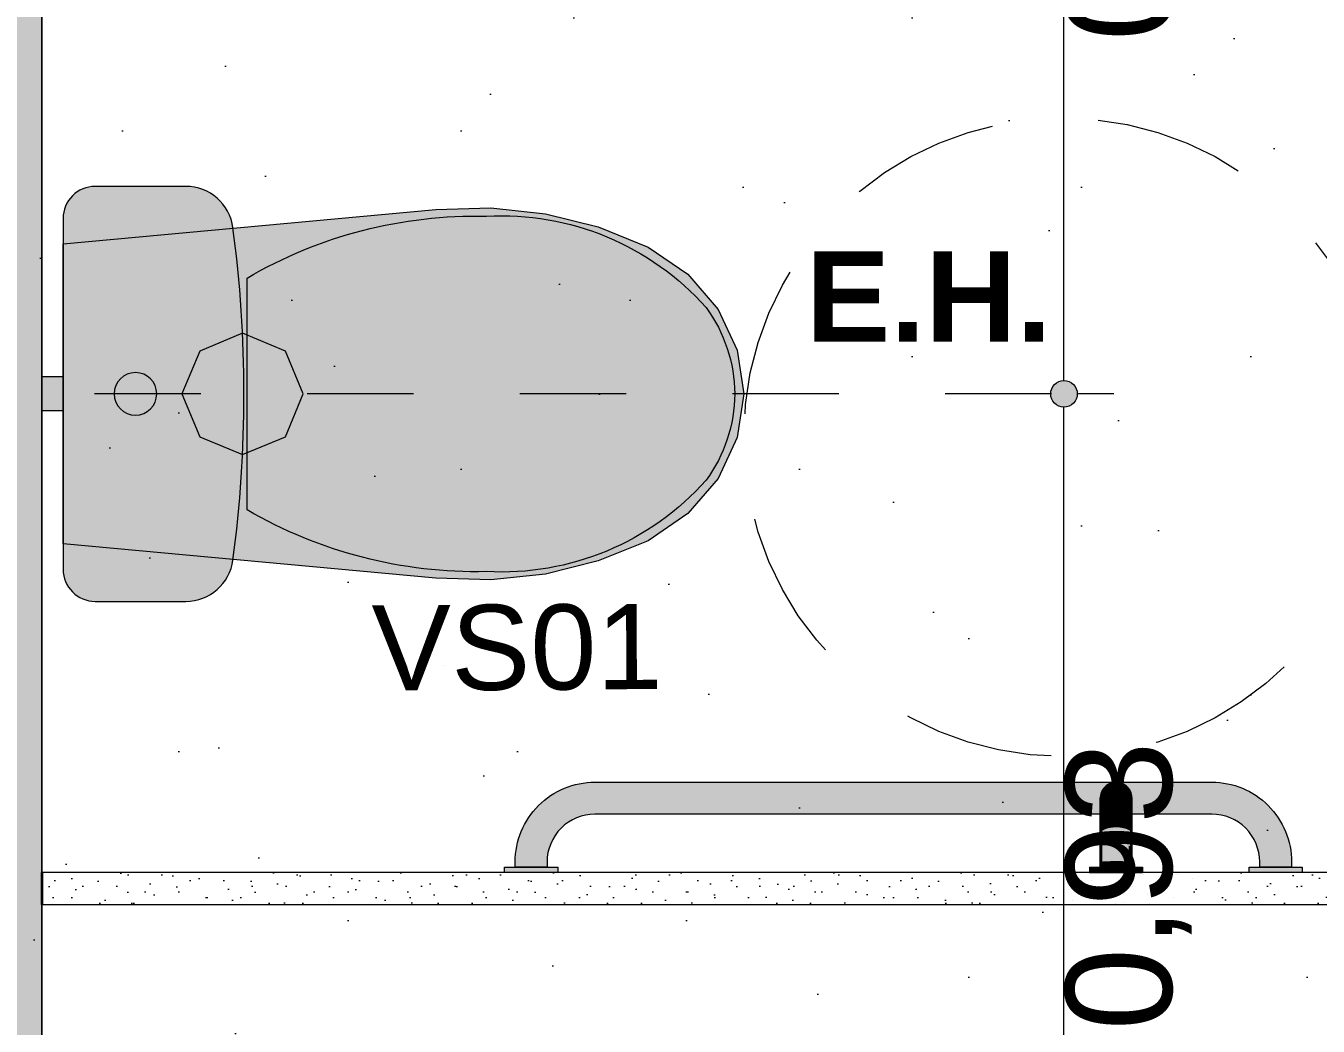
# Model space of a CAD drawing. Header units: metres. Extents: x -77.1 to 22, y -70.6 to -27.7.
# Drawn here: x -66.329 to -65.114, y -35.715 to -34.774 of the extents above; entities that cross this region are included whole.
import ezdxf

# ---------------------------------------------------------------- set-up
doc = ezdxf.new("R2010")
doc.units = ezdxf.units.M
doc.header["$MEASUREMENT"] = 0
doc.linetypes.add('Dashed', pattern=[0.07, 0.045, -0.025])
doc.linetypes.add('Hidden Line (2)', pattern=[0.195611, 0.141111, -0.0545])
for name, color, linetype in [('COTAS EXECUTIVO.EXEC', 7, 'Continuous'), ('NOTAS BANCADAS', 7, 'Continuous'), ('PAREDE CONSTRUIR', 7, 'Continuous')]:
    doc.layers.add(name, color=color, linetype=linetype)
for name, color, linetype, lineweight, true_color in [('COTAS EXECUTIVO.EXEC_Caneta_No__167', 7, 'Continuous', 13, 0x0035d5), ('COTAS EXECUTIVO.EXEC_Caneta_No__25', 7, 'Continuous', 13, 0x982312), ('EIXO HIDRÁULICO - Executivo.EXEC_Caneta_No__167', 7, 'Continuous', 13, 0x0035d5), ('LAJES.EST_Caneta_No__18', 7, 'Continuous', 0, 0xdfdfdf), ('LOUCAS-METAIS.ARQ_Caneta_No__13', 7, 'Continuous', 0, 0xaaaaaa), ('LOUCAS-METAIS.ARQ_Caneta_No__18', 7, 'Continuous', 0, 0xdfdfdf), ('PAREDE.ARQ_Caneta_No__97', 7, 'Continuous', 5, 0x6b6b6b), ('ZONA_Caneta_No__56', 7, 'Continuous', 0, 0xffe495)]:
    doc.layers.add(name, color=color, linetype=linetype, lineweight=lineweight, true_color=true_color)
for name, color, linetype, lineweight in [('LAJES.EST_Caneta_No__96', 252, 'Continuous', 0), ('LOUCAS-METAIS.ARQ_Caneta_No__96', 252, 'Continuous', 0), ('NOTAS BANCADAS_Caneta_No__99', 7, 'Continuous', 20), ('PAREDE CONSTRUIR_Caneta_No__241', 7, 'Continuous', 13), ('PAREDE.ARQ_Caneta_No__1', 7, 'Continuous', 35), ('PAREDE.ARQ_Caneta_No__241', 7, 'Continuous', 13)]:
    doc.layers.add(name, color=color, linetype=linetype, lineweight=lineweight)
doc.styles.add('ESTILO_GERADO_1', font='arial.ttf')
doc.styles.add('ESTILO_GERADO_2', font='arial.ttf')
doc.dimstyles.new('ESTILO_GERADO__1', dxfattribs={"dimtxt": 0.1, "dimasz": 0.0475, "dimexe": 0.18, "dimexo": 0.1, "dimgap": 0, "dimtad": 1, "dimtih": 1, "dimtoh": 1, "dimzin": 0, "dimdsep": 46, "dimtxsty": 'ESTILO_GERADO_1', "dimblk": 'ARROWHEAD_11', "dimblk1": 'ARROWHEAD_11', "dimblk2": 'ARROWHEAD_11', "dimcen": 0.09, "dimclrd": 256, "dimclre": 256, "dimclrt": 256, "dimadec": 0, "dimazin": 0, "dimtfac": 1, "dimtdec": 4, "dimtmove": 0, "dimatfit": 3, "dimfxl": 0, "dimtolj": 1, "dimtzin": 0, "dimarcsym": 0})
doc.dimstyles.new('ESTILO_GERADO__10', dxfattribs={"dimtxt": 0.1, "dimasz": 0.0475, "dimexe": 0.18, "dimexo": 0.1, "dimgap": 0, "dimtad": 3, "dimzin": 0, "dimdsep": 46, "dimtxsty": 'ESTILO_GERADO_1', "dimblk": 'ARROWHEAD_11', "dimblk1": 'ARROWHEAD_11', "dimblk2": 'ARROWHEAD_11', "dimcen": 0.09, "dimclrd": 256, "dimclre": 256, "dimclrt": 256, "dimadec": 0, "dimazin": 0, "dimtfac": 1, "dimtdec": 4, "dimtmove": 0, "dimatfit": 3, "dimfxl": 0, "dimtolj": 1, "dimtzin": 0, "dimarcsym": 0})
doc.dimstyles.new('ESTILO_GERADO__2', dxfattribs={"dimtxt": 0.1, "dimasz": 0.0475, "dimexe": 0.18, "dimexo": 0.1, "dimgap": 0, "dimtad": 1, "dimzin": 0, "dimdsep": 46, "dimtxsty": 'ESTILO_GERADO_1', "dimblk": 'ARROWHEAD_11', "dimblk1": 'ARROWHEAD_11', "dimblk2": 'ARROWHEAD_11', "dimcen": 0.09, "dimclrd": 256, "dimclre": 256, "dimclrt": 256, "dimadec": 0, "dimazin": 0, "dimtfac": 1, "dimtdec": 4, "dimtmove": 0, "dimatfit": 3, "dimfxl": 0, "dimtolj": 1, "dimtzin": 0, "dimarcsym": 0})
doc.dimstyles.new('ESTILO_GERADO__25', dxfattribs={"dimtxt": 0.1, "dimasz": 0.0475, "dimexe": 0.18, "dimexo": 1.123416, "dimgap": 0, "dimtad": 1, "dimzin": 0, "dimdsep": 46, "dimtxsty": 'ESTILO_GERADO_1', "dimblk": 'ARROWHEAD_11', "dimblk1": 'ARROWHEAD_11', "dimblk2": 'ARROWHEAD_11', "dimcen": 0.09, "dimclrd": 256, "dimclre": 256, "dimclrt": 256, "dimadec": 0, "dimazin": 0, "dimtfac": 1, "dimtdec": 4, "dimtmove": 0, "dimatfit": 3, "dimfxl": 0, "dimtolj": 1, "dimtzin": 0, "dimarcsym": 0})

# ---------------------------------------------------------------- blocks, each defined once
blk = doc.blocks.new('Vaso Sanitário Acessível 27')
at = {"layer": 'LOUCAS-METAIS.ARQ_Caneta_No__18', "linetype": 'Continuous', "lineweight": 0, "true_color": 0xdfdfdf}
for points in [[(-0.0113, -0.02), (0, -0.02), (0, 0), (-0.0113, 0)], [(0, -0.02), (0.0113, -0.02), (0.0113, 0), (0, 0)], [(0.0113, -0.02), (0.016, -0.02), (0.016, 0), (0.0113, 0)], [(-0.016, -0.02), (-0.0113, -0.02), (-0.0113, 0), (-0.016, 0)], [(0.165, -0.02), (-0.165, -0.02, 0.414214), (-0.195, -0.05), (-0.195, -0.1354, 0.375967), (-0.1562, -0.1797, 0.066259), (0.1562, -0.1797, 0.375967), (0.195, -0.1354), (0.195, -0.05, 0.414214)], [(-0.1694, -0.4734), (-0.157, -0.5232), (-0.138, -0.5701), (-0.1124, -0.6073), (-0.0794, -0.6358), (-0.041, -0.6538), (0, -0.66), (0.041, -0.6538), (0.0794, -0.6358), (0.1124, -0.6073), (0.138, -0.5701), (0.157, -0.5232), (0.1694, -0.4734), (0.1749, -0.4221), (0.1733, -0.3704), (0.141, -0.02), (-0.141, -0.02), (-0.1733, -0.3704), (-0.1749, -0.4221)]]:
    blk.add_hatch(color=254, dxfattribs=at).paths.add_polyline_path(points)
at = {"layer": 'LOUCAS-METAIS.ARQ_Caneta_No__13', "color": 253, "linetype": 'Continuous', "lineweight": 0, "true_color": 0xaaaaaa}
for p, q in [((-0.0113, 0), (0, 0)), ((0, 0), (0.0113, 0)), ((0.0113, 0), (0.016, 0)), ((0.016, -0.02), (0.016, 0)), ((-0.016, 0), (-0.0113, 0)), ((-0.016, -0.02), (-0.016, 0)), ((-0.016, -0.02), (-0.0113, -0.02)), ((-0.0113, -0.02), (0, -0.02)), ((0, -0.02), (0.0113, -0.02)), ((0.0113, -0.02), (0.016, -0.02)), ((-0.0403, -0.1484), (0, -0.1317)), ((0, -0.1317), (0.0403, -0.1484)), ((-0.057, -0.1887), (-0.0403, -0.1484)), ((0.0403, -0.1484), (0.057, -0.1887)), ((0, -0.193), (-0.1089, -0.193)), ((-0.0403, -0.229), (-0.057, -0.1887)), ((0.1089, -0.193), (0, -0.193)), ((0.057, -0.1887), (0.0403, -0.229)), ((0, -0.2457), (-0.0403, -0.229)), ((0.0403, -0.229), (0, -0.2457))]:
    blk.add_line(p, q, dxfattribs=at)
at = {"layer": 'LOUCAS-METAIS.ARQ_Caneta_No__13', "color": 253, "linetype": 'Continuous', "lineweight": 0, "true_color": 0xaaaaaa, "flags": 128}
blk.add_lwpolyline([(0.165, -0.02, -0.414214), (0.195, -0.05), (0.195, -0.1354, -0.375967), (0.1562, -0.1797, -0.066259), (-0.1562, -0.1797, -0.375967), (-0.195, -0.1354), (-0.195, -0.05, -0.414214), (-0.165, -0.02)], format="xyb", close=True, dxfattribs=at)
blk.add_lwpolyline([(-0.1694, -0.4734), (-0.157, -0.5232), (-0.138, -0.5701), (-0.1124, -0.6073), (-0.0794, -0.6358), (-0.041, -0.6538), (0, -0.66), (0.041, -0.6538), (0.0794, -0.6358), (0.1124, -0.6073), (0.138, -0.5701), (0.157, -0.5232), (0.1694, -0.4734), (0.1749, -0.4221), (0.1733, -0.3704), (0.141, -0.02), (-0.141, -0.02), (-0.1733, -0.3704), (-0.1749, -0.4221)], close=True, dxfattribs=at)
at = {"layer": 'LOUCAS-METAIS.ARQ_Caneta_No__13', "color": 253, "linetype": 'Continuous', "lineweight": 0, "true_color": 0xaaaaaa}
blk.add_circle((0, -0.088), 0.02, dxfattribs=at)
for centre, major_axis, start_param, end_param in [((0.2581, -0.4079), (0, 0.4255), 1.041392, 1.594412), ((-0.2581, -0.4079), (0, 0.4255), 4.688771, 5.241791), ((0.0895, -0.4323), (0, 0.2571), 1.515065, 2.415654), ((-0.0895, -0.4323), (0, 0.2571), 3.867528, 4.768116), ((0.0008, -0.5128), (0, 0.1386), 2.509088, 3.135732), ((-0.0008, -0.5128), (0, 0.1386), 3.147454, 3.774097)]:
    blk.add_ellipse(centre, major_axis=major_axis, ratio=0.999377, start_param=start_param, end_param=end_param, dxfattribs=at)
blk = doc.blocks.new('Grab Bar 26_4')
at = {"layer": 'LOUCAS-METAIS.ARQ_Caneta_No__18', "linetype": 'Continuous', "lineweight": 0, "true_color": 0xdfdfdf}
for points in [[(-0.375, 0), (-0.375, -0.005), (-0.325, -0.005), (-0.325, 0)], [(0.325, 0), (0.325, -0.005), (0.375, -0.005), (0.375, 0)], [(-0.365, -0.005), (-0.365, -0.01, 0.414214), (-0.29, -0.085), (0.29, -0.085, 0.414214), (0.365, -0.01), (0.365, -0.005), (0.335, -0.005), (0.335, -0.01, -0.414214), (0.29, -0.055), (-0.29, -0.055, -0.414214), (-0.335, -0.01), (-0.335, -0.005)]]:
    blk.add_hatch(color=254, dxfattribs=at).paths.add_polyline_path(points)
at = {"layer": 'LOUCAS-METAIS.ARQ_Caneta_No__96', "color": 252, "linetype": 'Continuous', "lineweight": 0, "flags": 128}
for points in [[(-0.375, 0), (-0.375, -0.005), (-0.325, -0.005), (-0.325, 0)], [(0.325, 0), (0.325, -0.005), (0.375, -0.005), (0.375, 0)]]:
    blk.add_lwpolyline(points, close=True, dxfattribs=at)
blk.add_lwpolyline([(-0.365, -0.005), (-0.365, -0.01, 0.414214), (-0.29, -0.085), (0.29, -0.085, 0.414214), (0.365, -0.01), (0.365, -0.005), (0.335, -0.005), (0.335, -0.01, -0.414214), (0.29, -0.055), (-0.29, -0.055, -0.414214), (-0.335, -0.01), (-0.335, -0.005)], format="xyb", close=True, dxfattribs=at)
blk = doc.blocks.new('Grab Bar 26_3')
at = {"layer": 'LOUCAS-METAIS.ARQ_Caneta_No__18', "linetype": 'Continuous', "lineweight": 0, "true_color": 0xdfdfdf}
for points in [[(-0.017, 0), (-0.017, -0.005), (-0.0108, -0.005), (-0.0108, 0)], [(-0.0108, -0.005), (-0.0037, -0.005), (-0.0037, 0), (-0.0108, 0)], [(-0.0037, 0), (-0.0037, -0.005), (0.0037, -0.005), (0.0037, 0)], [(0.0037, -0.005), (0.0108, -0.005), (0.0108, 0), (0.0037, 0)], [(0.0108, 0), (0.0108, -0.005), (0.017, -0.005), (0.017, 0)], [(0.017, -0.005), (0.0217, -0.005), (0.0217, 0), (0.017, 0)], [(0.0217, -0.005), (0.0244, -0.005), (0.0244, 0), (0.0217, 0)], [(0.0244, 0), (0.0244, -0.005), (0.0249, -0.005), (0.0249, 0)], [(-0.0249, 0), (-0.0249, -0.005), (-0.0244, -0.005), (-0.0244, 0)], [(-0.0244, -0.005), (-0.0217, -0.005), (-0.0217, 0), (-0.0244, 0)], [(-0.0217, -0.005), (-0.017, -0.005), (-0.017, 0), (-0.0217, 0)], [(-0.015, -0.01), (-0.0147, -0.0102), (-0.0147, -0.005), (-0.015, -0.005)], [(-0.015, -0.01), (-0.015, -0.0234), (-0.0147, -0.024), (-0.0147, -0.0102)], [(-0.0147, -0.005), (-0.0147, -0.0102), (-0.014, -0.0103), (-0.014, -0.005)], [(-0.0147, -0.0102), (-0.0147, -0.024), (-0.014, -0.0246), (-0.014, -0.0103)], [(-0.014, -0.0103), (-0.0129, -0.0104), (-0.0129, -0.005), (-0.014, -0.005)], [(-0.014, -0.0246), (-0.0129, -0.0251), (-0.0129, -0.0104), (-0.014, -0.0103)], [(-0.0129, -0.005), (-0.0129, -0.0104), (-0.0113, -0.0106), (-0.0113, -0.005)], [(-0.0113, -0.0106), (-0.0129, -0.0104), (-0.0129, -0.0251), (-0.0113, -0.0256)], [(-0.0113, -0.005), (-0.0113, -0.0106), (-0.0094, -0.0107), (-0.0094, -0.005)], [(-0.0094, -0.0107), (-0.0113, -0.0106), (-0.0113, -0.0256), (-0.0094, -0.026)], [(-0.0094, -0.0107), (-0.0073, -0.0107), (-0.0073, -0.005), (-0.0094, -0.005)], [(-0.0094, -0.0107), (-0.0094, -0.026), (-0.0073, -0.0263), (-0.0073, -0.0107)], [(-0.0073, -0.005), (-0.0073, -0.0107), (-0.0049, -0.0108), (-0.0049, -0.005)], [(-0.0049, -0.0108), (-0.0073, -0.0107), (-0.0073, -0.0263), (-0.0049, -0.0265)], [(-0.0049, -0.005), (-0.0049, -0.0108), (-0.0023, -0.0108), (-0.0023, -0.005)], [(-0.0023, -0.0108), (-0.0049, -0.0108), (-0.0049, -0.0265), (-0.0023, -0.0267)], [(-0.0023, -0.005), (-0.0023, -0.0108), (0.0003, -0.0108), (0.0003, -0.005)], [(0.0003, -0.0108), (-0.0023, -0.0108), (-0.0023, -0.0267), (0.0003, -0.0267)], [(0.0003, -0.005), (0.0003, -0.0108), (0.0029, -0.0108), (0.0029, -0.005)], [(0.0029, -0.0108), (0.0003, -0.0108), (0.0003, -0.0267), (0.0029, -0.0266)], [(0.0029, -0.0108), (0.0054, -0.0108), (0.0054, -0.005), (0.0029, -0.005)], [(0.0029, -0.0266), (0.0054, -0.0265), (0.0054, -0.0108), (0.0029, -0.0108)], [(0.0054, -0.005), (0.0054, -0.0108), (0.0077, -0.0107), (0.0077, -0.005)], [(0.0077, -0.0107), (0.0054, -0.0108), (0.0054, -0.0265), (0.0077, -0.0262)], [(0.0077, -0.005), (0.0077, -0.0107), (0.0098, -0.0106), (0.0098, -0.005)], [(0.0098, -0.0106), (0.0077, -0.0107), (0.0077, -0.0262), (0.0098, -0.0259)], [(0.0098, -0.005), (0.0098, -0.0106), (0.0117, -0.0105), (0.0117, -0.005)], [(0.0098, -0.0106), (0.0098, -0.0259), (0.0117, -0.0255), (0.0117, -0.0105)], [(0.0117, -0.005), (0.0117, -0.0105), (0.0131, -0.0104), (0.0131, -0.005)], [(0.0131, -0.0104), (0.0117, -0.0105), (0.0117, -0.0255), (0.0131, -0.025)], [(0.0131, -0.005), (0.0131, -0.0104), (0.0142, -0.0103), (0.0142, -0.005)], [(0.0142, -0.0103), (0.0131, -0.0104), (0.0131, -0.025), (0.0142, -0.0244)], [(0.0142, -0.005), (0.0142, -0.0103), (0.0148, -0.0101), (0.0148, -0.005)], [(0.0142, -0.0103), (0.0142, -0.0244), (0.0148, -0.0239), (0.0148, -0.0101)], [(0.015, -0.005), (0.0148, -0.005), (0.0148, -0.0101), (0.015, -0.01)], [(0.0148, -0.0101), (0.0148, -0.0239), (0.015, -0.0233), (0.015, -0.01)], [(-0.0147, -0.024), (-0.015, -0.0234), (-0.015, -0.0361), (-0.0147, -0.0373)], [(-0.0147, -0.024), (-0.0147, -0.0373), (-0.014, -0.0384), (-0.014, -0.0246)], [(0.0142, -0.0244), (0.0142, -0.0382), (0.0148, -0.0371), (0.0148, -0.0239)], [(0.015, -0.0233), (0.0148, -0.0239), (0.0148, -0.0371), (0.015, -0.0359)], [(-0.015, -0.0476), (-0.0147, -0.0492), (-0.0147, -0.0373), (-0.015, -0.0361)], [(-0.014, -0.0246), (-0.014, -0.0384), (-0.0129, -0.0394), (-0.0129, -0.0251)], [(-0.0129, -0.0251), (-0.0129, -0.0394), (-0.0113, -0.0403), (-0.0113, -0.0256)], [(-0.0094, -0.026), (-0.0113, -0.0256), (-0.0113, -0.0403), (-0.0094, -0.0411)], [(-0.0094, -0.0411), (-0.0073, -0.0418), (-0.0073, -0.0263), (-0.0094, -0.026)], [(-0.0049, -0.0265), (-0.0073, -0.0263), (-0.0073, -0.0418), (-0.0049, -0.0422)], [(-0.0023, -0.0267), (-0.0049, -0.0265), (-0.0049, -0.0422), (-0.0023, -0.0425)], [(0.0003, -0.0267), (-0.0023, -0.0267), (-0.0023, -0.0425), (0.0003, -0.0426)], [(0.0029, -0.0266), (0.0003, -0.0267), (0.0003, -0.0426), (0.0029, -0.0425)], [(0.0029, -0.0425), (0.0054, -0.0421), (0.0054, -0.0265), (0.0029, -0.0266)], [(0.0077, -0.0262), (0.0054, -0.0265), (0.0054, -0.0421), (0.0077, -0.0416)], [(0.0098, -0.0259), (0.0077, -0.0262), (0.0077, -0.0416), (0.0098, -0.041)], [(0.0098, -0.0259), (0.0098, -0.041), (0.0117, -0.0402), (0.0117, -0.0255)], [(0.0117, -0.0255), (0.0117, -0.0402), (0.0131, -0.0392), (0.0131, -0.025)], [(0.0131, -0.025), (0.0131, -0.0392), (0.0142, -0.0382), (0.0142, -0.0244)], [(0.0148, -0.0371), (0.0148, -0.0489), (0.015, -0.0472), (0.015, -0.0359)], [(-0.0147, -0.0492), (-0.015, -0.0476), (-0.015, -0.0571), (-0.0147, -0.0592)], [(-0.014, -0.0384), (-0.0147, -0.0373), (-0.0147, -0.0492), (-0.014, -0.0508)], [(-0.014, -0.0508), (-0.0129, -0.0523), (-0.0129, -0.0394), (-0.014, -0.0384)], [(-0.0129, -0.0394), (-0.0129, -0.0523), (-0.0113, -0.0536), (-0.0113, -0.0403)], [(-0.0113, -0.0403), (-0.0113, -0.0536), (-0.0094, -0.0547), (-0.0094, -0.0411)], [(-0.0094, -0.0411), (-0.0094, -0.0547), (-0.0073, -0.0556), (-0.0073, -0.0418)], [(-0.0073, -0.0418), (-0.0073, -0.0556), (-0.0049, -0.0563), (-0.0049, -0.0422)], [(-0.0049, -0.0563), (-0.0023, -0.0567), (-0.0023, -0.0425), (-0.0049, -0.0422)], [(-0.0023, -0.0425), (-0.0023, -0.0567), (0.0003, -0.0568), (0.0003, -0.0426)], [(0.0003, -0.0426), (0.0003, -0.0568), (0.0029, -0.0566), (0.0029, -0.0425)], [(0.0029, -0.0425), (0.0029, -0.0566), (0.0054, -0.0562), (0.0054, -0.0421)], [(0.0054, -0.0421), (0.0054, -0.0562), (0.0077, -0.0555), (0.0077, -0.0416)], [(0.0077, -0.0416), (0.0077, -0.0555), (0.0098, -0.0545), (0.0098, -0.041)], [(0.0098, -0.041), (0.0098, -0.0545), (0.0117, -0.0533), (0.0117, -0.0402)], [(0.0117, -0.0402), (0.0117, -0.0533), (0.0131, -0.052), (0.0131, -0.0392)], [(0.0142, -0.0382), (0.0131, -0.0392), (0.0131, -0.052), (0.0142, -0.0505)], [(0.0142, -0.0505), (0.0148, -0.0489), (0.0148, -0.0371), (0.0142, -0.0382)], [(0.015, -0.0472), (0.0148, -0.0489), (0.0148, -0.0588), (0.015, -0.0567)], [(-0.0147, -0.0592), (-0.015, -0.0571), (-0.015, -0.0643), (-0.0147, -0.0667)], [(-0.014, -0.0508), (-0.0147, -0.0492), (-0.0147, -0.0592), (-0.014, -0.0611)], [(-0.0147, -0.0592), (-0.0147, -0.0667), (-0.014, -0.0689), (-0.014, -0.0611)], [(-0.014, -0.0508), (-0.014, -0.0611), (-0.0129, -0.063), (-0.0129, -0.0523)], [(-0.0129, -0.0523), (-0.0129, -0.063), (-0.0113, -0.0647), (-0.0113, -0.0536)], [(-0.0113, -0.0647), (-0.0094, -0.0661), (-0.0094, -0.0547), (-0.0113, -0.0536)], [(-0.0094, -0.0547), (-0.0094, -0.0661), (-0.0073, -0.0672), (-0.0073, -0.0556)], [(-0.0073, -0.0556), (-0.0073, -0.0672), (-0.0049, -0.0681), (-0.0049, -0.0563)], [(-0.0049, -0.0563), (-0.0049, -0.0681), (-0.0023, -0.0686), (-0.0023, -0.0567)], [(-0.0023, -0.0686), (0.0003, -0.0687), (0.0003, -0.0568), (-0.0023, -0.0567)], [(0.0003, -0.0687), (0.0029, -0.0685), (0.0029, -0.0566), (0.0003, -0.0568)], [(0.0029, -0.0566), (0.0029, -0.0685), (0.0054, -0.0679), (0.0054, -0.0562)], [(0.0054, -0.0562), (0.0054, -0.0679), (0.0077, -0.067), (0.0077, -0.0555)], [(0.0077, -0.0555), (0.0077, -0.067), (0.0098, -0.0658), (0.0098, -0.0545)], [(0.0098, -0.0658), (0.0117, -0.0643), (0.0117, -0.0533), (0.0098, -0.0545)], [(0.0117, -0.0533), (0.0117, -0.0643), (0.0131, -0.0626), (0.0131, -0.052)], [(0.0131, -0.0626), (0.0142, -0.0608), (0.0142, -0.0505), (0.0131, -0.052)], [(0.0142, -0.0505), (0.0142, -0.0608), (0.0148, -0.0588), (0.0148, -0.0489)], [(0.0142, -0.0608), (0.0142, -0.0685), (0.0148, -0.0662), (0.0148, -0.0588)], [(0.015, -0.0567), (0.0148, -0.0588), (0.0148, -0.0662), (0.015, -0.0638)], [(-0.015, -0.0688), (-0.0147, -0.0713), (-0.0147, -0.0667), (-0.015, -0.0643)], [(-0.0147, -0.0713), (-0.015, -0.0688), (-0.015, -0.0703), (-0.0147, -0.0729)], [(-0.0147, -0.0667), (-0.0147, -0.0713), (-0.014, -0.0738), (-0.014, -0.0689)], [(-0.014, -0.0738), (-0.0147, -0.0713), (-0.0147, -0.0729), (-0.014, -0.0754)], [(-0.014, -0.0611), (-0.014, -0.0689), (-0.0129, -0.0711), (-0.0129, -0.063)], [(-0.014, -0.0689), (-0.014, -0.0738), (-0.0129, -0.0761), (-0.0129, -0.0711)], [(-0.0129, -0.0711), (-0.0113, -0.073), (-0.0113, -0.0647), (-0.0129, -0.063)], [(-0.0129, -0.0711), (-0.0129, -0.0761), (-0.0113, -0.0782), (-0.0113, -0.073)], [(-0.0113, -0.0647), (-0.0113, -0.073), (-0.0094, -0.0746), (-0.0094, -0.0661)], [(-0.0094, -0.0661), (-0.0094, -0.0746), (-0.0073, -0.076), (-0.0073, -0.0672)], [(-0.0073, -0.076), (-0.0049, -0.0769), (-0.0049, -0.0681), (-0.0073, -0.0672)], [(-0.0049, -0.0769), (-0.0023, -0.0775), (-0.0023, -0.0686), (-0.0049, -0.0681)], [(-0.0023, -0.0775), (0.0003, -0.0777), (0.0003, -0.0687), (-0.0023, -0.0686)], [(0.0003, -0.0687), (0.0003, -0.0777), (0.0029, -0.0774), (0.0029, -0.0685)], [(0.0029, -0.0685), (0.0029, -0.0774), (0.0054, -0.0768), (0.0054, -0.0679)], [(0.0054, -0.0679), (0.0054, -0.0768), (0.0077, -0.0757), (0.0077, -0.067)], [(0.0077, -0.0757), (0.0098, -0.0743), (0.0098, -0.0658), (0.0077, -0.067)], [(0.0098, -0.0658), (0.0098, -0.0743), (0.0117, -0.0726), (0.0117, -0.0643)], [(0.0098, -0.0743), (0.0098, -0.0796), (0.0117, -0.0778), (0.0117, -0.0726)], [(0.0117, -0.0726), (0.0131, -0.0707), (0.0131, -0.0626), (0.0117, -0.0643)], [(0.0117, -0.0778), (0.0131, -0.0756), (0.0131, -0.0707), (0.0117, -0.0726)], [(0.0131, -0.0626), (0.0131, -0.0707), (0.0142, -0.0685), (0.0142, -0.0608)], [(0.0131, -0.0707), (0.0131, -0.0756), (0.0142, -0.0733), (0.0142, -0.0685)], [(0.0142, -0.0685), (0.0142, -0.0733), (0.0148, -0.0708), (0.0148, -0.0662)], [(0.0142, -0.0749), (0.0148, -0.0723), (0.0148, -0.0708), (0.0142, -0.0733)], [(0.0148, -0.0662), (0.0148, -0.0708), (0.015, -0.0682), (0.015, -0.0638)], [(0.015, -0.0682), (0.0148, -0.0708), (0.0148, -0.0723), (0.015, -0.0697)], [(-0.014, -0.0754), (-0.0129, -0.0777), (-0.0129, -0.0761), (-0.014, -0.0738)], [(-0.0113, -0.0782), (-0.0129, -0.0761), (-0.0129, -0.0777), (-0.0113, -0.0798)], [(-0.0113, -0.073), (-0.0113, -0.0782), (-0.0094, -0.0799), (-0.0094, -0.0746)], [(-0.0094, -0.0799), (-0.0113, -0.0782), (-0.0113, -0.0798), (-0.0094, -0.0817)], [(-0.0094, -0.0746), (-0.0094, -0.0799), (-0.0073, -0.0814), (-0.0073, -0.076)], [(-0.0094, -0.0799), (-0.0094, -0.0817), (-0.0073, -0.0831), (-0.0073, -0.0814)], [(-0.0073, -0.0814), (-0.0049, -0.0824), (-0.0049, -0.0769), (-0.0073, -0.076)], [(-0.0049, -0.0824), (-0.0073, -0.0814), (-0.0073, -0.0831), (-0.0049, -0.0842)], [(-0.0049, -0.0824), (-0.0023, -0.083), (-0.0023, -0.0775), (-0.0049, -0.0769)], [(-0.0023, -0.083), (-0.0049, -0.0824), (-0.0049, -0.0842), (-0.0023, -0.0848)], [(-0.0023, -0.083), (0.0003, -0.0832), (0.0003, -0.0777), (-0.0023, -0.0775)], [(0.0003, -0.0832), (-0.0023, -0.083), (-0.0023, -0.0848), (0.0003, -0.085)], [(0.0003, -0.0777), (0.0003, -0.0832), (0.0029, -0.0829), (0.0029, -0.0774)], [(0.0029, -0.0829), (0.0003, -0.0832), (0.0003, -0.085), (0.0029, -0.0847)], [(0.0029, -0.0774), (0.0029, -0.0829), (0.0054, -0.0822), (0.0054, -0.0768)], [(0.0029, -0.0829), (0.0029, -0.0847), (0.0054, -0.084), (0.0054, -0.0822)], [(0.0054, -0.0822), (0.0077, -0.0811), (0.0077, -0.0757), (0.0054, -0.0768)], [(0.0077, -0.0811), (0.0054, -0.0822), (0.0054, -0.084), (0.0077, -0.0829)], [(0.0077, -0.0811), (0.0098, -0.0796), (0.0098, -0.0743), (0.0077, -0.0757)], [(0.0098, -0.0796), (0.0077, -0.0811), (0.0077, -0.0829), (0.0098, -0.0813)], [(0.0098, -0.0813), (0.0117, -0.0794), (0.0117, -0.0778), (0.0098, -0.0796)], [(0.0131, -0.0756), (0.0117, -0.0778), (0.0117, -0.0794), (0.0131, -0.0773)], [(0.0142, -0.0733), (0.0131, -0.0756), (0.0131, -0.0773), (0.0142, -0.0749)]]:
    blk.add_hatch(color=254, dxfattribs=at).paths.add_polyline_path(points)
at = {"layer": 'LOUCAS-METAIS.ARQ_Caneta_No__96', "color": 252, "linetype": 'Continuous', "lineweight": 0}
for p, q in [((-0.0037, 0), (0.0037, 0)), ((0.0037, 0), (0.0108, 0)), ((0.0108, 0), (0.017, 0)), ((0.017, 0), (0.0217, 0)), ((0.0217, 0), (0.0244, 0)), ((0.0244, 0), (0.0249, 0)), ((0.0249, -0.005), (0.0249, 0)), ((-0.0249, 0), (-0.0244, 0)), ((-0.0249, -0.005), (-0.0249, 0)), ((-0.0249, -0.005), (-0.0244, -0.005)), ((-0.0244, 0), (-0.0217, 0)), ((-0.0244, -0.005), (-0.0217, -0.005)), ((-0.0217, 0), (-0.017, 0)), ((-0.0217, -0.005), (-0.017, -0.005)), ((-0.017, 0), (-0.0108, 0)), ((-0.017, -0.005), (-0.0108, -0.005)), ((-0.015, -0.005), (-0.015, -0.01)), ((-0.015, -0.01), (-0.015, -0.0234)), ((-0.0108, 0), (-0.0037, 0)), ((-0.0108, -0.005), (-0.0037, -0.005)), ((-0.0037, -0.005), (0.0037, -0.005)), ((0.0037, -0.005), (0.0108, -0.005)), ((0.0108, -0.005), (0.017, -0.005)), ((0.015, -0.005), (0.015, -0.01)), ((0.015, -0.01), (0.015, -0.0233)), ((0.017, -0.005), (0.0217, -0.005)), ((0.0217, -0.005), (0.0244, -0.005)), ((0.0244, -0.005), (0.0249, -0.005)), ((-0.015, -0.0234), (-0.015, -0.0361)), ((0.015, -0.0233), (0.015, -0.0359)), ((-0.015, -0.0361), (-0.015, -0.0476)), ((0.015, -0.0359), (0.015, -0.0472)), ((-0.015, -0.0476), (-0.015, -0.0571)), ((0.015, -0.0472), (0.015, -0.0567)), ((-0.015, -0.0571), (-0.015, -0.0643)), ((0.015, -0.0567), (0.015, -0.0638)), ((-0.015, -0.0643), (-0.015, -0.0688)), ((-0.015, -0.0688), (-0.015, -0.0703)), ((-0.0147, -0.0729), (-0.015, -0.0703)), ((-0.014, -0.0754), (-0.0147, -0.0729)), ((0.0148, -0.0723), (0.0142, -0.0749)), ((0.015, -0.0697), (0.0148, -0.0723)), ((0.015, -0.0638), (0.015, -0.0682)), ((0.015, -0.0682), (0.015, -0.0697)), ((-0.0129, -0.0777), (-0.014, -0.0754)), ((-0.0113, -0.0798), (-0.0129, -0.0777)), ((-0.0094, -0.0817), (-0.0113, -0.0798)), ((-0.0073, -0.0831), (-0.0094, -0.0817)), ((-0.0049, -0.0842), (-0.0073, -0.0831)), ((-0.0023, -0.0848), (-0.0049, -0.0842)), ((0.0003, -0.085), (-0.0023, -0.0848)), ((0.0029, -0.0847), (0.0003, -0.085)), ((0.0054, -0.084), (0.0029, -0.0847)), ((0.0077, -0.0829), (0.0054, -0.084)), ((0.0098, -0.0813), (0.0077, -0.0829)), ((0.0117, -0.0794), (0.0098, -0.0813)), ((0.0131, -0.0773), (0.0117, -0.0794)), ((0.0142, -0.0749), (0.0131, -0.0773))]:
    blk.add_line(p, q, dxfattribs=at)
blk = doc.blocks.new('*D498')
at = {"layer": 'COTAS EXECUTIVO.EXEC_Caneta_No__167', "linetype": 'Continuous', "lineweight": 13, "true_color": 0x0035d5}
for points in [[(-65.3655, -35.1202), (-65.3646, -35.125), (-65.3619, -35.129), (-65.3578, -35.1317), (-65.353, -35.1327), (-65.3482, -35.1317), (-65.3442, -35.129), (-65.3415, -35.125), (-65.3405, -35.1202), (-65.3415, -35.1154), (-65.3442, -35.1113), (-65.3482, -35.1086), (-65.353, -35.1077), (-65.3578, -35.1086), (-65.3619, -35.1113), (-65.3646, -35.1154)], [(-65.3655, -36.0502), (-65.3646, -36.055), (-65.3619, -36.059), (-65.3578, -36.0617), (-65.353, -36.0627), (-65.3482, -36.0617), (-65.3442, -36.059), (-65.3415, -36.055), (-65.3405, -36.0502), (-65.3415, -36.0454), (-65.3442, -36.0413), (-65.3482, -36.0386), (-65.353, -36.0377), (-65.3578, -36.0386), (-65.3619, -36.0413), (-65.3646, -36.0454)]]:
    blk.add_hatch(color=162, dxfattribs=at).paths.add_polyline_path(points)
at = {"layer": 'COTAS EXECUTIVO.EXEC_Caneta_No__167', "color": 162, "linetype": 'Continuous', "lineweight": 13, "true_color": 0x0035d5}
for p, q in [((-65.3655, -35.1202), (-65.453, -35.1202)), ((-65.3061, -35.1202), (-65.3405, -35.1202)), ((-65.353, -36.0377), (-65.353, -35.1327)), ((-65.3655, -36.0502), (-65.453, -36.0502)), ((-65.3061, -36.0502), (-65.3405, -36.0502))]:
    blk.add_line(p, q, dxfattribs=at)
for centre in [(-65.353, -35.1202), (-65.353, -36.0502)]:
    blk.add_circle(centre, 0.0125, dxfattribs=at)
at = {"layer": 'COTAS EXECUTIVO.EXEC_Caneta_No__167', "color": 162, "lineweight": 13, "true_color": 0x0035d5, "insert": (-65.233, -35.7186), "char_height": 0.1, "attachment_point": 7, "rotation": 90, "style": 'ESTILO_GERADO_1'}
blk.add_mtext('\\A1;{\\pql;\\fArial|b0|i0|c0|p0;\\W1.000000;0,93}', dxfattribs=at)
blk = doc.blocks.new('ARROWHEAD_11')
at = {"color": 0, "linetype": 'Continuous', "lineweight": 0}
blk.add_line((0, 0), (-1, 0), dxfattribs=at)
at = {"color": 0, "linetype": 'Continuous', "lineweight": 0, "const_width": 0.25, "flags": 128}
blk.add_lwpolyline([(-0.125, 0, 1), (0.125, 0, 1)], format="xyb", close=True, dxfattribs=at)
blk = doc.blocks.new('*D499')
at = {"layer": 'COTAS EXECUTIVO.EXEC_Caneta_No__167', "linetype": 'Continuous', "lineweight": 13, "true_color": 0x0035d5}
for points in [[(-65.3655, -34.1902), (-65.3646, -34.195), (-65.3619, -34.199), (-65.3578, -34.2017), (-65.353, -34.2027), (-65.3482, -34.2017), (-65.3442, -34.199), (-65.3415, -34.195), (-65.3405, -34.1902), (-65.3415, -34.1854), (-65.3442, -34.1813), (-65.3482, -34.1786), (-65.353, -34.1777), (-65.3578, -34.1786), (-65.3619, -34.1813), (-65.3646, -34.1854)], [(-65.3655, -35.1202), (-65.3646, -35.125), (-65.3619, -35.129), (-65.3578, -35.1317), (-65.353, -35.1327), (-65.3482, -35.1317), (-65.3442, -35.129), (-65.3415, -35.125), (-65.3405, -35.1202), (-65.3415, -35.1154), (-65.3442, -35.1113), (-65.3482, -35.1086), (-65.353, -35.1077), (-65.3578, -35.1086), (-65.3619, -35.1113), (-65.3646, -35.1154)]]:
    blk.add_hatch(color=162, dxfattribs=at).paths.add_polyline_path(points)
at = {"layer": 'COTAS EXECUTIVO.EXEC_Caneta_No__167', "color": 162, "linetype": 'Continuous', "lineweight": 13, "true_color": 0x0035d5}
for p, q in [((-65.3655, -34.1902), (-65.453, -34.1902)), ((-65.3061, -34.1902), (-65.3405, -34.1902)), ((-65.353, -35.1077), (-65.353, -34.2027)), ((-65.3655, -35.1202), (-65.453, -35.1202)), ((-65.3061, -35.1202), (-65.3405, -35.1202))]:
    blk.add_line(p, q, dxfattribs=at)
for centre in [(-65.353, -34.1902), (-65.353, -35.1202)]:
    blk.add_circle(centre, 0.0125, dxfattribs=at)
at = {"layer": 'COTAS EXECUTIVO.EXEC_Caneta_No__167', "color": 162, "lineweight": 13, "true_color": 0x0035d5, "insert": (-65.233, -34.7886), "char_height": 0.1, "attachment_point": 7, "rotation": 90, "style": 'ESTILO_GERADO_1'}
blk.add_mtext('\\A1;{\\pql;\\fArial|b0|i0|c0|p0;\\W1.000000;0,93}', dxfattribs=at)
blk = doc.blocks.new('*D525')
at = {"layer": 'COTAS EXECUTIVO.EXEC_Caneta_No__25', "linetype": 'Continuous', "lineweight": 13, "true_color": 0x982312}
for points in [[(-66.8882, -32.7997), (-66.8872, -32.8045), (-66.8845, -32.8085), (-66.8804, -32.8112), (-66.8757, -32.8122), (-66.8709, -32.8112), (-66.8668, -32.8085), (-66.8641, -32.8045), (-66.8632, -32.7997), (-66.8641, -32.7949), (-66.8668, -32.7909), (-66.8709, -32.7881), (-66.8757, -32.7872), (-66.8804, -32.7881), (-66.8845, -32.7909), (-66.8872, -32.7949)], [(-66.8882, -36.5038), (-66.8872, -36.5085), (-66.8845, -36.5126), (-66.8804, -36.5153), (-66.8757, -36.5163), (-66.8709, -36.5153), (-66.8668, -36.5126), (-66.8641, -36.5085), (-66.8632, -36.5038), (-66.8641, -36.499), (-66.8668, -36.4949), (-66.8709, -36.4922), (-66.8757, -36.4913), (-66.8804, -36.4922), (-66.8845, -36.4949), (-66.8872, -36.499)]]:
    blk.add_hatch(color=24, dxfattribs=at).paths.add_polyline_path(points)
at = {"layer": 'COTAS EXECUTIVO.EXEC_Caneta_No__25', "color": 24, "linetype": 'Continuous', "lineweight": 13, "true_color": 0x982312}
for p, q in [((-66.8882, -32.7997), (-66.9225, -32.7997)), ((-66.7757, -32.7997), (-66.8632, -32.7997)), ((-66.8757, -36.4913), (-66.8757, -32.8122)), ((-66.8882, -36.5038), (-66.9225, -36.5038)), ((-66.7757, -36.5038), (-66.8632, -36.5038))]:
    blk.add_line(p, q, dxfattribs=at)
for centre in [(-66.8757, -32.7997), (-66.8757, -36.5038)]:
    blk.add_circle(centre, 0.0125, dxfattribs=at)
at = {"layer": 'COTAS EXECUTIVO.EXEC_Caneta_No__25', "color": 24, "lineweight": 13, "true_color": 0x982312, "char_height": 0.1, "attachment_point": 7, "rotation": 90, "style": 'ESTILO_GERADO_1'}
for s, insert in [('\\A1;{\\pql;\\fArial|b0|i0|c0|p0;\\W1.000000;0,20}', (-66.8957, -33.0791)), ('\\A1;{\\pql;\\fArial|b0|i0|c0|p0;\\W1.000000;3,70}', (-66.8957, -34.9186))]:
    blk.add_mtext(s, dxfattribs=dict(at, insert=insert))
blk = doc.blocks.new('*D568')
at = {"layer": 'COTAS EXECUTIVO.EXEC_Caneta_No__25', "linetype": 'Continuous', "lineweight": 13, "true_color": 0x982312}
for points in [[(-65.4265, -32.3322), (-65.4256, -32.337), (-65.4229, -32.341), (-65.4188, -32.3437), (-65.414, -32.3447), (-65.4093, -32.3437), (-65.4052, -32.341), (-65.4025, -32.337), (-65.4015, -32.3322), (-65.4025, -32.3274), (-65.4052, -32.3234), (-65.4093, -32.3206), (-65.414, -32.3197), (-65.4188, -32.3206), (-65.4229, -32.3234), (-65.4256, -32.3274)], [(-63.4765, -32.3322), (-63.4755, -32.337), (-63.4728, -32.341), (-63.4688, -32.3437), (-63.464, -32.3447), (-63.4592, -32.3437), (-63.4551, -32.341), (-63.4524, -32.337), (-63.4515, -32.3322), (-63.4524, -32.3274), (-63.4551, -32.3234), (-63.4592, -32.3206), (-63.464, -32.3197), (-63.4688, -32.3206), (-63.4728, -32.3234), (-63.4755, -32.3274)]]:
    blk.add_hatch(color=24, dxfattribs=at).paths.add_polyline_path(points)
at = {"layer": 'COTAS EXECUTIVO.EXEC_Caneta_No__25', "color": 24, "linetype": 'Continuous', "lineweight": 13, "true_color": 0x982312}
for p, q in [((-65.414, -32.3197), (-65.414, -32.2853)), ((-63.464, -32.3197), (-63.464, -32.2853)), ((-65.4015, -32.3322), (-63.4765, -32.3322)), ((-65.414, -32.4322), (-65.414, -32.3447)), ((-63.464, -32.4322), (-63.464, -32.3447))]:
    blk.add_line(p, q, dxfattribs=at)
for centre in [(-65.414, -32.3322), (-63.464, -32.3322)]:
    blk.add_circle(centre, 0.0125, dxfattribs=at)
at = {"layer": 'COTAS EXECUTIVO.EXEC_Caneta_No__25', "color": 24, "lineweight": 13, "true_color": 0x982312, "char_height": 0.1, "attachment_point": 7, "style": 'ESTILO_GERADO_1'}
for s, insert in [('\\A1;{\\pql;\\fArial|b0|i0|c0|p0;\\W1.000000;1,95}', (-64.7059, -32.3122)), ('\\A1;{\\pql;\\fArial|b0|i0|c0|p0;\\W1.000000;0,10}', (-63.7434, -32.3122))]:
    blk.add_mtext(s, dxfattribs=dict(at, insert=insert))
blk = doc.blocks.new('*D729')
at = {"layer": 'COTAS EXECUTIVO.EXEC_Caneta_No__25', "linetype": 'Continuous', "lineweight": 13, "true_color": 0x982312}
for points in [[(-67.1567, -32.5997), (-67.1557, -32.6045), (-67.153, -32.6085), (-67.149, -32.6112), (-67.1442, -32.6122), (-67.1394, -32.6112), (-67.1353, -32.6085), (-67.1326, -32.6045), (-67.1317, -32.5997), (-67.1326, -32.5949), (-67.1353, -32.5909), (-67.1394, -32.5881), (-67.1442, -32.5872), (-67.149, -32.5881), (-67.153, -32.5909), (-67.1557, -32.5949)], [(-67.1567, -36.7038), (-67.1557, -36.7085), (-67.153, -36.7126), (-67.149, -36.7153), (-67.1442, -36.7163), (-67.1394, -36.7153), (-67.1353, -36.7126), (-67.1326, -36.7085), (-67.1317, -36.7038), (-67.1326, -36.699), (-67.1353, -36.6949), (-67.1394, -36.6922), (-67.1442, -36.6913), (-67.149, -36.6922), (-67.153, -36.6949), (-67.1557, -36.699)]]:
    blk.add_hatch(color=24, dxfattribs=at).paths.add_polyline_path(points)
at = {"layer": 'COTAS EXECUTIVO.EXEC_Caneta_No__25', "color": 24, "linetype": 'Continuous', "lineweight": 13, "true_color": 0x982312}
for p, q in [((-67.1567, -32.5997), (-67.1911, -32.5997)), ((-66.0208, -32.5997), (-67.1317, -32.5997)), ((-67.1442, -36.6913), (-67.1442, -32.6122)), ((-67.1567, -36.7038), (-67.1911, -36.7038)), ((-66.0208, -36.7038), (-67.1317, -36.7038))]:
    blk.add_line(p, q, dxfattribs=at)
for centre in [(-67.1442, -32.5997), (-67.1442, -36.7038)]:
    blk.add_circle(centre, 0.0125, dxfattribs=at)
at = {"layer": 'COTAS EXECUTIVO.EXEC_Caneta_No__25', "color": 24, "lineweight": 13, "true_color": 0x982312, "insert": (-67.1642, -34.7852), "char_height": 0.1, "attachment_point": 7, "rotation": 90, "style": 'ESTILO_GERADO_1'}
blk.add_mtext('\\A1;{\\pql;\\fArial|b0|i0|c0|p0;\\W1.000000;4,10}', dxfattribs=at)
blk = doc.blocks.new('*D779')
at = {"layer": 'COTAS EXECUTIVO.EXEC_Caneta_No__25', "linetype": 'Continuous', "lineweight": 13, "true_color": 0x982312}
for points in [[(-66.5265, -32.0279), (-66.5256, -32.0327), (-66.5229, -32.0367), (-66.5188, -32.0394), (-66.514, -32.0404), (-66.5093, -32.0394), (-66.5052, -32.0367), (-66.5025, -32.0327), (-66.5015, -32.0279), (-66.5025, -32.0231), (-66.5052, -32.019), (-66.5093, -32.0163), (-66.514, -32.0154), (-66.5188, -32.0163), (-66.5229, -32.019), (-66.5256, -32.0231)], [(-63.4765, -32.0279), (-63.4755, -32.0327), (-63.4728, -32.0367), (-63.4688, -32.0394), (-63.464, -32.0404), (-63.4592, -32.0394), (-63.4551, -32.0367), (-63.4524, -32.0327), (-63.4515, -32.0279), (-63.4524, -32.0231), (-63.4551, -32.019), (-63.4592, -32.0163), (-63.464, -32.0154), (-63.4688, -32.0163), (-63.4728, -32.019), (-63.4755, -32.0231)]]:
    blk.add_hatch(color=24, dxfattribs=at).paths.add_polyline_path(points)
at = {"layer": 'COTAS EXECUTIVO.EXEC_Caneta_No__25', "color": 24, "linetype": 'Continuous', "lineweight": 13, "true_color": 0x982312}
for p, q in [((-66.514, -32.0154), (-66.514, -31.981)), ((-63.464, -32.0154), (-63.464, -31.981)), ((-66.5015, -32.0279), (-63.4765, -32.0279)), ((-66.514, -32.1279), (-66.514, -32.0404)), ((-63.464, -32.1279), (-63.464, -32.0404))]:
    blk.add_line(p, q, dxfattribs=at)
for centre in [(-66.514, -32.0279), (-63.464, -32.0279)]:
    blk.add_circle(centre, 0.0125, dxfattribs=at)
at = {"layer": 'COTAS EXECUTIVO.EXEC_Caneta_No__25', "color": 24, "lineweight": 13, "true_color": 0x982312, "char_height": 0.1, "attachment_point": 7, "style": 'ESTILO_GERADO_1'}
for s, insert in [('\\A1;{\\pql;\\fArial|b0|i0|c0|p0;\\W1.000000;3,05}', (-65.2559, -32.0079)), ('\\A1;{\\pql;\\fArial|b0|i0|c0|p0;\\W1.000000;0,10}', (-63.7434, -32.0079))]:
    blk.add_mtext(s, dxfattribs=dict(at, insert=insert))
blk = doc.blocks.new('Rótulo_72_7', base_point=(-65.894, -35.2952))
at = {"layer": 'NOTAS BANCADAS_Caneta_No__99', "color": 7, "lineweight": 20, "insert": (-65.7547, -35.3177), "char_height": 0.08, "attachment_point": 2, "rotation": 0.323, "style": 'ESTILO_GERADO_1'}
blk.add_mtext('\\A1;{\\pqc;\\pt0,99;\\fArial|b0|i0|c0|p0;\\W1.000000;VS01\\fArial|b0|i0|c0|p0;\\W1.000000;\\A1{\\H.66x;\\S^  ;}\\fArial|b0|i0|c0|p0;\\W1.000000;\\fArial|b0|i0|c0|p0;\\W1.000000;\\A1{\\H.66x;\\S^  ;}\\fArial|b0|i0|c0|p0;\\W1.000000;\\fArial|b0|i0|c0|p0;\\W1.000000;\\fArial|b0|i0|c0|p0;\\W1.000000;\\fArial|b0|i0|c0|p0;\\W1.000000;\\fArial|b0|i0|c0|p0;\\W1.000000;\\fArial|b0|i0|c0|p0;\\W1.000000;\\fArial|b0|i0|c0|p0;\\W1.000000;\\A1{\\H.66x;\\S^  ;}\\fArial|b0|i0|c0|p0;\\W1.000000;\\fArial|b0|i0|c0|p0;\\W1.000000;\\A1{\\H.66x;\\S^  ;}\\fArial|b0|i0|c0|p0;\\W1.000000;\\fArial|b0|i0|c0|p0;\\W1.000000;\\fArial|b0|i0|c0|p0;\\W1.000000;\\fArial|b0|i0|c0|p0;\\W1.000000;\\fArial|b0|i0|c0|p0;\\W1.000000;\\fArial|b0|i0|c0|p0;\\W1.000000;\\fArial|b0|i0|c0|p0;\\W1.000000;\\A1{\\H.66x;\\S^  ;}\\fArial|b0|i0|c0|p0;\\W1.000000;\\fArial|b0|i0|c0|p0;\\W1.000000;\\A1{\\H.66x;\\S^  ;}\\fArial|b0|i0|c0|p0;\\W1.000000;\\fArial|b0|i0|c0|p0;\\W1.000000;\\fArial|b0|i0|c0|p0;\\W1.000000;\\fArial|b0|i0|c0|p0;\\W1.000000;\\fArial|b0|i0|c0|p0;\\W1.000000;\\fArial|b0|i0|c0|p0;\\W1.000000;\\fArial|b0|i0|c0|p0;\\W1.000000;\\A1{\\H.66x;\\S^  ;}\\fArial|b0|i0|c0|p0;\\W1.000000;\\fArial|b0|i0|c0|p0;\\W1.000000;\\A1{\\H.66x;\\S^  ;}\\fArial|b0|i0|c0|p0;\\W1.000000;\\fArial|b0|i0|c0|p0;\\W1.000000;\\fArial|b0|i0|c0|p0;\\W1.000000;\\fArial|b0|i0|c0|p0;\\W1.000000;\\fArial|b0|i0|c0|p0;\\W1.000000;\\fArial|b0|i0|c0|p0;\\W1.000000;\\fArial|b0|i0|c0|p0;\\W1.000000;\\A1{\\H.66x;\\S^  ;}\\fArial|b0|i0|c0|p0;\\W1.000000;\\fArial|b0|i0|c0|p0;\\W1.000000;\\A1{\\H.66x;\\S^  ;}\\fArial|b0|i0|c0|p0;\\W1.000000;\\fArial|b0|i0|c0|p0;\\W1.000000;\\fArial|b0|i0|c0|p0;\\W1.000000;\\fArial|b0|i0|c0|p0;\\W1.000000;\\fArial|b0|i0|c0|p0;\\W1.000000;\\fArial|b0|i0|c0|p0;\\W1.000000;\\fArial|b0|i0|c0|p0;\\W1.000000;\\A1{\\H.66x;\\S^  ;}\\fArial|b0|i0|c0|p0;\\W1.000000;}', dxfattribs=at)

msp = doc.modelspace()

# ---------------------------------------------------------------- hatches: boundary and pattern name
at = {"layer": 'LAJES.EST_Caneta_No__18', "linetype": 'Continuous', "lineweight": 0, "true_color": 0xdfdfdf}
h = msp.add_hatch(dxfattribs=at)
h.set_pattern_fill('Piso_Externo__0007', color=254, style=0, pattern_type=2)
h.set_pattern_definition([(45, (0, 0.6), (-0.1909188, 0.1909188), [0, -0.18, 0, -0.27]), (110, (0.6, 0.6), (0.253717, 0.09234544), [0, -0.132, 0, -0.228])])
h.paths.add_polyline_path([(-76.514, -65.1016), (-73.814, -65.1016, -0.414214), (-75.814, -67.1016), (-66.814, -67.1016, -0.414214), (-68.814, -65.1016), (-68.814, -62.301), (-68.814, -45.4002, -0.414214), (-66.514, -43.1002), (-65.914, -43.1002), (-65.914, -42.3002), (-66.514, -42.3002), (-66.514, -38.2041), (-65.114, -38.2041), (-65.114, -36.7038), (-66.514, -36.7038), (-66.514, -32.5997), (-65.114, -32.5997), (-56.714, -32.5997), (-53.814, -32.5997), (-44.014, -32.5997), (-44.014, -42.3002), (-53.814, -42.3002), (-53.814, -47.1002), (-44.014, -47.1002), (-44.014, -50.8516), (-45.6136, -50.8516), (-45.6136, -52.3506), (-44.014, -52.3506), (-44.014, -60.3006), (-48.9163, -60.3006), (-48.9163, -61.1006), (-44.3609, -61.1006), (-44.3609, -67.1016), (-44.014, -67.1016), (-41.514, -67.1016), (-41.514, -28.1016), (-41.714, -28.1016), (-41.714, -60.3006), (-43.014, -60.3006), (-43.014, -30.0016), (-66.514, -30.0016), (-66.514, -28.1016), (-76.514, -28.1016)])
h.paths.add_polyline_path([(-73.814, -45.1016), (-76.314, -45.1016), (-76.314, -43.0892), (-75.7984, -43.0908, -0.414214), (-73.8139, -45.0876)], flags=0)
h.paths.add_polyline_path([(-73.814, -45.5846, -0.009328), (-73.814, -45.6604)], flags=0)
h.paths.add_polyline_path([(-52.814, -46.3002), (-52.814, -43.1002), (-44.014, -43.1002), (-44.014, -46.3002)], flags=0)
h.paths.add_polyline_path([(-67.714, -34.1), (-76.314, -34.1), (-76.314, -32.5997), (-67.714, -32.5997)], flags=0)
at = {"layer": 'LAJES.EST_Caneta_No__96', "linetype": 'Continuous', "lineweight": 0}
h = msp.add_hatch(dxfattribs=at)
h.set_pattern_fill('Haie_OD_0007', color=252, style=0, pattern_type=2)
h.set_pattern_definition([(45, (0, 0.5), (-0.159099, 0.159099), [0, -0.15, 0, -0.225]), (110, (0.5, 0.5), (0.21143084, 0.0769545), [0, -0.11, 0, -0.19])])
h.paths.add_polyline_path([(-66.514, -36.7038), (-65.114, -36.7038), (-65.114, -36.5038), (-63.464, -36.5038), (-63.464, -34.9038), (-58.8637, -34.9038), (-58.8637, -32.5997), (-66.514, -32.5997), (-66.514, -32.7997), (-66.514, -36.5038)])
at = {"layer": 'PAREDE CONSTRUIR', "linetype": 'Continuous', "lineweight": 0, "true_color": 0xffffff}
msp.add_hatch(color=7, dxfattribs=at).paths.add_polyline_path([(-66.314, -36.5038), (-66.314, -32.7997), (-66.344, -32.7997), (-66.344, -36.5038)])
at = {"layer": 'PAREDE.ARQ_Caneta_No__97', "linetype": 'Continuous', "lineweight": 5, "true_color": 0x6b6b6b}
h = msp.add_hatch(dxfattribs=at)
h.set_pattern_fill('cut_stone_0007', color=251, style=0, pattern_type=2)
h.set_pattern_definition([(45, (0, 0.05), (-0.0159099026, 0.0159099026), [0, -0.015, 0, -0.0225]), (110, (0.05, 0.05), (0.021143084, 0.007695453), [0, -0.011, 0, -0.019])])
h.paths.add_polyline_path([(-65.054, -35.5702), (-66.314, -35.5702), (-66.314, -35.6002), (-65.054, -35.6002)])

# ---------------------------------------------------------------- linework, layer by layer
at = {"layer": 'EIXO HIDRÁULICO - Executivo.EXEC_Caneta_No__167', "color": 162, "linetype": 'Dashed', "lineweight": 13, "true_color": 0x0035d5}
msp.add_line((-65.3646, -35.1202), (-66.314, -35.1202), dxfattribs=at)
at = {"layer": 'LOUCAS-METAIS.ARQ_Caneta_No__96', "color": 252, "linetype": 'Hidden Line (2)', "lineweight": 0}
msp.add_circle((-65.354, -35.161), 0.3, dxfattribs=at)
at = {"layer": 'PAREDE CONSTRUIR_Caneta_No__241', "color": 7, "linetype": 'Continuous', "lineweight": 13, "flags": 128}
msp.add_lwpolyline([(-66.314, -36.5038), (-66.314, -32.7997)], dxfattribs=at)
at = {"layer": 'PAREDE.ARQ_Caneta_No__1', "color": 7, "linetype": 'Continuous', "lineweight": 35, "flags": 128}
msp.add_lwpolyline([(-66.314, -35.5702), (-66.314, -35.6002)], dxfattribs=at)
at = {"layer": 'PAREDE.ARQ_Caneta_No__241', "color": 7, "linetype": 'Continuous', "lineweight": 13, "flags": 128}
for points in [[(-65.054, -35.5702), (-66.314, -35.5702)], [(-66.314, -35.6002), (-65.024, -35.6002)]]:
    msp.add_lwpolyline(points, dxfattribs=at)
at = {"layer": 'ZONA_Caneta_No__56', "color": 41, "linetype": 'Continuous', "lineweight": 0, "true_color": 0xffe495, "flags": 128}
msp.add_lwpolyline([(-63.464, -32.8037), (-66.314, -32.8037), (-66.314, -36.5038), (-63.464, -36.5038)], close=True, dxfattribs=at)

# ---------------------------------------------------------------- block references
at = {"layer": 'LOUCAS-METAIS.ARQ_Caneta_No__13', "color": 253, "linetype": 'Continuous', "lineweight": 0, "true_color": 0xaaaaaa, "xscale": -1, "rotation": 89.99980944911267}
msp.add_blockref('Vaso Sanitário Acessível 27', (-66.314, -35.1202), dxfattribs=at)
at = {"layer": 'LOUCAS-METAIS.ARQ_Caneta_No__96', "color": 252, "linetype": 'Continuous', "lineweight": 0, "xscale": -1, "rotation": 179.9998338668901}
for name, p in [('Grab Bar 26_4', (-65.504, -35.5702)), ('Grab Bar 26_3', (-65.304, -35.5702))]:
    msp.add_blockref(name, p, dxfattribs=at)
at = {"layer": 'NOTAS BANCADAS', "color": 251, "linetype": 'Continuous', "lineweight": 5, "true_color": 0x6b6b6b}
msp.add_blockref('Rótulo_72_7', (-65.894, -35.2952), dxfattribs=at)

# ---------------------------------------------------------------- texts
at = {"layer": 'EIXO HIDRÁULICO - Executivo.EXEC_Caneta_No__167', "color": 162, "linetype": 'Continuous', "lineweight": 13, "true_color": 0x0035d5, "insert": (-65.3646, -34.9861), "char_height": 0.085, "attachment_point": 3, "style": 'ESTILO_GERADO_2'}
msp.add_mtext('\\A1;{\\pqr;\\fArial|b1|i0|c0|p0;\\W1.000000;E.H.}', dxfattribs=at)

# ---------------------------------------------------------------- dimensions: what is measured, and where the dimension line sits
at = {"layer": 'COTAS EXECUTIVO.EXEC', "color": 24, "linetype": 'Continuous', "lineweight": 13, "true_color": 0x982312}
for base, p1, picture, middle in [((-63.464, -32.0279), (-66.514, -35.5702), '*D779', (-65.1265, -31.9579)), ((-63.464, -32.3322), (-65.414, -32.5997), '*D568', (-64.5765, -32.2622))]:
    dim = msp.add_linear_dim(base=base, p1=p1, p2=(-63.464, -35.7038), dimstyle='ESTILO_GERADO__1', dxfattribs=at)
    dim.commit()
    dim.dimension.update_dxf_attribs({"geometry": picture, "text_midpoint": middle, "dimtype": 160})
for base, p1, p2, dimstyle, picture, middle in [((-67.1442, -32.5997), (-66.514, -36.7038), (-66.514, -32.5997), 'ESTILO_GERADO__25', '*D729', (-67.2142, -34.6557)), ((-66.8757, -32.7997), (-58.639, -36.5038), (-64.889, -32.7997), 'ESTILO_GERADO__2', '*D525', (-66.9457, -34.7892))]:
    dim = msp.add_linear_dim(base=base, p1=p1, p2=p2, angle=90, dimstyle=dimstyle, dxfattribs=at)
    dim.commit()
    dim.dimension.update_dxf_attribs({"geometry": picture, "text_midpoint": middle, "dimtype": 160, "text_rotation": 90})
at = {"layer": 'COTAS EXECUTIVO.EXEC', "color": 162, "linetype": 'Continuous', "lineweight": 13, "true_color": 0x0035d5}
for base, p1, p2, picture, middle in [((-65.353, -34.1902), (-65.3646, -35.1202), (-65.3646, -34.1902), '*D499', (-65.283, -34.6592)), ((-65.353, -35.1202), (-65.3646, -36.0502), (-65.3646, -35.1202), '*D498', (-65.283, -35.5892))]:
    dim = msp.add_linear_dim(base=base, p1=p1, p2=p2, angle=90, dimstyle='ESTILO_GERADO__10', dxfattribs=at)
    dim.commit()
    dim.dimension.update_dxf_attribs({"geometry": picture, "text_midpoint": middle, "dimtype": 160, "text_rotation": 90})

doc.saveas('drawing.dxf')
